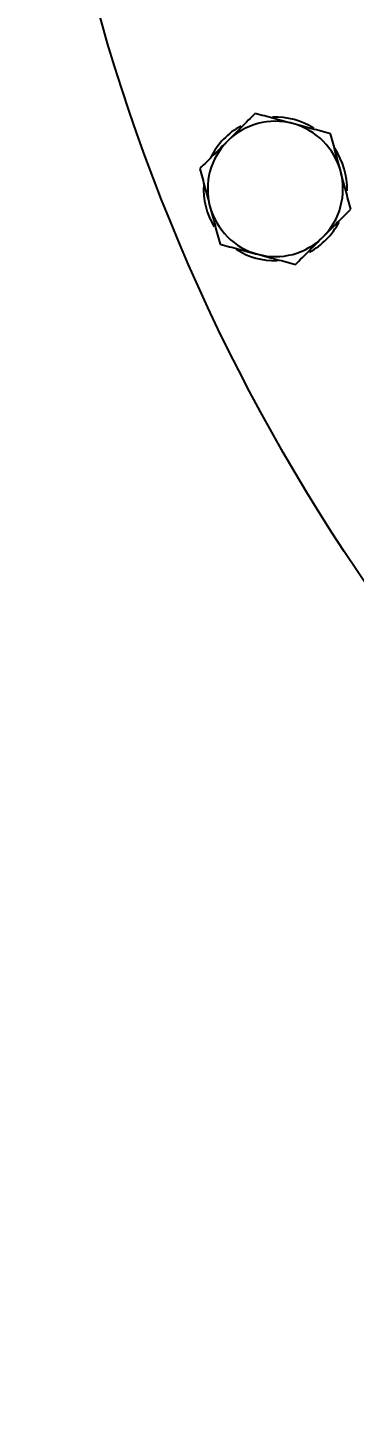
# Model space of a CAD drawing. Header units: millimetres. Extents: x 2180 to 4616, y 795 to 2518.
# Drawn here: x 3247.3 to 3290.7, y 1504.1 to 1689.4 of the extents above; entities that cross this region are included whole.
import ezdxf

# ---------------------------------------------------------------- set-up
doc = ezdxf.new("R2010")
doc.units = ezdxf.units.MM
doc.layers.add('AM_5', color=3, linetype='Continuous', lineweight=25)
doc.styles.add('SLDTEXTSTYLE1', font='txt.shx', dxfattribs={"width": 0.7, "bigfont": 'gbcbig.shx'})
doc.dimstyles.new('SLDDIMSTYLE12$3', dxfattribs={"dimtxt": 12, "dimasz": 10, "dimexe": 0, "dimexo": 0.0625, "dimgap": 0.875, "dimtad": 1, "dimdec": 1, "dimlfac": 1.8, "dimrnd": 1e-09, "dimzin": 12, "dimdsep": 46, "dimtxsty": 'SLDTEXTSTYLE1', "dimcen": 0.09, "dimdle": 8.16, "dimclrd": 3, "dimclre": 3, "dimadec": 0, "dimazin": 3, "dimtfac": 1, "dimtdec": 1, "dimtofl": 0, "dimtmove": 0, "dimatfit": 3, "dimfxl": 0, "dimfrac": 2, "dimtolj": 1, "dimlwd": 5, "dimlwe": 5, "dimarcsym": 0})

# ---------------------------------------------------------------- blocks, each defined once
blk = doc.blocks.new('*D63')
at = {"layer": 'AM_5', "color": 3, "linetype": 'Continuous', "lineweight": 5, "transparency": 16777216}
blk.add_line((3273.77, 1998.09), (3393.22, 1874.76), dxfattribs=at)
at = {"layer": 'AM_5', "color": 3, "lineweight": 5, "transparency": 16777216}
for p, q in [((3503.75, 1760.55), (3503.93, 1760.55)), ((3503.84, 1760.46), (3503.84, 1760.64))]:
    blk.add_line(p, q, dxfattribs=at)
at = {"layer": 'AM_5', "color": 3, "transparency": 16777216}
blk.add_solid([(3394.42, 1875.92), (3392.02, 1873.6), (3400.18, 1867.58)], dxfattribs=at)
at = {"layer": 'Defpoints', "color": 0, "transparency": 16777216}
for p in [(3400.18, 1867.58), (3607.5, 1653.52)]:
    blk.add_point(p, dxfattribs=at)
at = {"layer": 'AM_5', "color": 0, "transparency": 16777216, "insert": (3290.03, 1991.19), "char_height": 12, "attachment_point": 5, "rotation": 314.0852, "style": 'SLDTEXTSTYLE1'}
blk.add_mtext('\\A1;∅298', dxfattribs=at)

msp = doc.modelspace()

# ---------------------------------------------------------------- linework, layer by layer
at = {"color": 7, "linetype": 'Continuous', "lineweight": 25}
msp.add_circle((3503.842, 1760.551), 256.5, dxfattribs=at)
for radius, start, end in [(9.55, 57.69473, 92.128), (9.55, 118.67717, 153.82061), (9, 74.94828, 134.94828), (9, 14.94828, 74.94828), (9, 134.94828, 194.94828), (9.55, 358.49928, 34.14648), (9, 314.94828, 14.94828), (9.55, 176.45995, 211.72731), (9, 194.94828, 254.94828), (9.55, 298.3637, 332.55726), (9, 254.94828, 314.94828), (9.55, 236.97119, 271.34896)]:
    msp.add_arc((3280.263, 1667.942), radius, start, end, dxfattribs=at)
for points in [[(3277.582, 1677.982), (3276.974, 1677.375), (3276.364, 1676.767), (3275.139, 1675.543), (3274.523, 1674.929), (3273.905, 1674.311)], [(3282.6, 1676.633), (3281.756, 1676.86), (3280.916, 1677.086), (3279.244, 1677.535), (3278.412, 1677.759), (3277.582, 1677.982)], [(3287.618, 1675.284), (3286.788, 1675.507), (3285.956, 1675.73), (3284.284, 1676.18), (3283.444, 1676.406), (3282.6, 1676.633)], [(3288.958, 1670.263), (3288.733, 1671.108), (3288.508, 1671.948), (3288.062, 1673.621), (3287.84, 1674.454), (3287.618, 1675.284)], [(3273.905, 1674.311), (3273.286, 1673.694), (3272.67, 1673.079), (3271.445, 1671.856), (3270.835, 1671.247), (3270.227, 1670.64)], [(3270.227, 1670.64), (3270.449, 1669.811), (3270.671, 1668.978), (3271.118, 1667.305), (3271.342, 1666.465), (3271.567, 1665.62)], [(3290.299, 1665.243), (3290.077, 1666.073), (3289.855, 1666.905), (3289.408, 1668.578), (3289.184, 1669.419), (3288.958, 1670.263)], [(3271.567, 1665.62), (3271.793, 1664.775), (3272.017, 1663.935), (3272.464, 1662.262), (3272.686, 1661.43), (3272.908, 1660.6)], [(3286.621, 1661.572), (3287.24, 1662.19), (3287.855, 1662.804), (3289.081, 1664.027), (3289.691, 1664.636), (3290.299, 1665.243)], [(3272.908, 1660.6), (3273.737, 1660.377), (3274.57, 1660.153), (3276.242, 1659.703), (3277.081, 1659.477), (3277.926, 1659.25)], [(3282.943, 1657.901), (3283.551, 1658.508), (3284.161, 1659.117), (3285.387, 1660.34), (3286.002, 1660.954), (3286.621, 1661.572)], [(3277.926, 1659.25), (3278.77, 1659.023), (3279.61, 1658.798), (3281.282, 1658.348), (3282.114, 1658.124), (3282.943, 1657.901)]]:
    msp.add_open_spline(points, degree=3, knots=[0, 0, 0, 0, 0.5, 0.5, 1, 1, 1, 1], dxfattribs=at)

# ---------------------------------------------------------------- dimensions: what is measured, and where the dimension line sits
at = {"layer": 'AM_5'}
dim = msp.add_diameter_dim_2p(p1=(3607.505, 1653.523), p2=(3400.178, 1867.579), dimstyle='SLDDIMSTYLE12$3', override={"dimlfac": 1}, dxfattribs=at)
dim.commit()
dim.dimension.update_dxf_attribs({"geometry": '*D63', "text_midpoint": (3285.09, 1986.403), "dimtype": 163})

doc.saveas('drawing.dxf')
